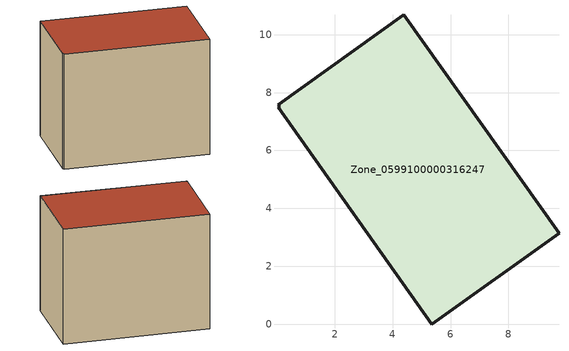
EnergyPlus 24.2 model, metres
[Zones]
Zone_0599100000316247
 floor ground (C_G): 5.35,0 0.04,7.49 0.1,7.53 0.05,7.58 4.39,10.68 9.75,3.14 z0
 wall outside (C_F): 5.35,0 9.75,3.14 4.39,10.68 0.05,7.58 0.1,7.53 0.04,7.49 5.35,0 z0:7.59
 roof outside (C_R): 0.04,7.49 5.35,0 9.75,3.14 4.39,10.68 0.05,7.58 0.1,7.53 z7.59
[BUILDING]
Pand.0599100000316247: North Axis=0; Terrain=City; Loads Convergence Tolerance Value=0.04; Temperature Convergence Tolerance Value=0.4; Solar Distribution=FullExterior; Maximum Number of Warmup Days=25; Minimum Number of Warmup Days=1
[Site:Location]
Rotterdam.The.Hague.AP_ZH_NLD Design_Conditions: Latitude=51.96; Longitude=4.45; Time Zone=1; Elevation=-4.5
[SITE:GROUNDTEMPERATURE:BUILDINGSURFACE]
18, 18, 18, 18, 18, 18, 18, 18, 18, 18, 18, 18
[MATERIAL] Thermal Absorptance=0.9; Solar Absorptance=0.7; Visible Absorptance=0.7
Name | Roughness | Thickness | Conductivity | Density | Specific Heat
G.TI.1975-1991 | MediumSmooth | 0.15 | 0.288461 | 540 | 1210
F.TI.1975-1991 | Rough | 0.3 | 0.230769 | 1920 | 840
R.TI.1975-1991 | MediumRough | 0.2 | 0.153846 | 1500 | 1000
[CONSTRUCTION]
C_G: G.TI.1975-1991
C_F: F.TI.1975-1991
C_R: R.TI.1975-1991
[ZONE]
Zone_0599100000316247: Type=1; Multiplier=1; Ceiling Height=Autocalculate; Volume=Autocalculate; Floor Area=autocalculate; Part of Total Floor Area=Yes
[ZONEINFILTRATION:DESIGNFLOWRATE]
Infil_Zone_0599100000316247: Zone or ZoneList or Space or SpaceList=Zone_0599100000316247; Schedule=AlwaysOn; Design Flow Rate Calculation Method=Flow/Area; Flow Rate per Floor Area=0.003; Constant Term Coefficient=1; Temperature Term Coefficient=0; Velocity Term Coefficient=0; Velocity Squared Term Coefficient=0
[HVACTEMPLATE:ZONE:IDEALLOADSAIRSYSTEM]
Zone_0599100000316247: Maximum Heating Supply Air Temperature=50; Minimum Cooling Supply Air Temperature=13; Maximum Heating Supply Air Humidity Ratio=0.0156; Minimum Cooling Supply Air Humidity Ratio=0.0077; Heating Limit=NoLimit; Cooling Limit=NoLimit; Dehumidification Control Type=ConstantSensibleHeatRatio; Cooling Sensible Heat Ratio=0.7; Dehumidification Setpoint=60; Humidification Control Type=None; Humidification Setpoint=30; Outdoor Air Method=None; Outdoor Air Flow Rate per Person=0.00944; Outdoor Air Flow Rate per Zone Floor Area=0; Outdoor Air Flow Rate per Zone=0; Demand Controlled Ventilation Type=None; Outdoor Air Economizer Type=NoEconomizer; Heat Recovery Type=None; Sensible Heat Recovery Effectiveness=0.7; Latent Heat Recovery Effectiveness=0.65
[ZONECONTROL:THERMOSTAT]
ThermostatControl_Zone_0599100000316247: Zone or ZoneList=Zone_0599100000316247; Control Type Schedule=DualSetpointControlType; Control 1=Thermostat_Zone_0599100000316247; Temperature Difference Between Cutout And Setpoint=0
[THERMOSTATSETPOINT:DUALSETPOINT]
Thermostat_Zone_0599100000316247: Heating Setpoint Temperature Schedule=HeatingSetpoint_Zone_0599100000316247; Cooling Setpoint Temperature Schedule=CoolingSetpoint_Zone_0599100000316247
[SCHEDULE:COMPACT]
HeatingSetpoint_Zone_0599100000316247: Through: 12/31, For: AllDays, Until: 24:00, 21
CoolingSetpoint_Zone_0599100000316247: Through: 12/31, For: AllDays, Until: 24:00, 24
DualSetpointControlType: Through: 12/31, For: AllDays, Until: 24:00, 4
AlwaysOn: Through: 12/31, For: AllDays, Until: 24:00, 1
